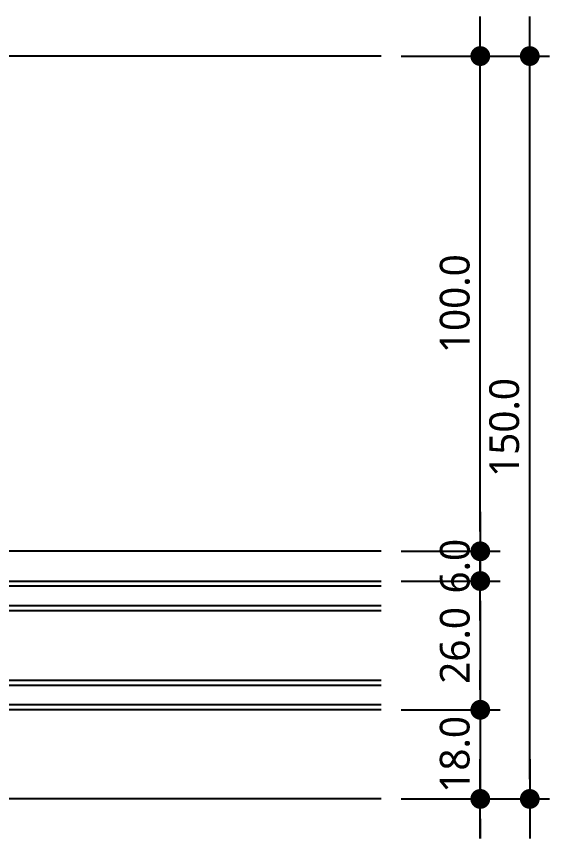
# Model space of a CAD drawing. Extents: x 93 to 3288, y 42 to 1146.
# Drawn here: x 894.9 to 1002.6, y 193.6 to 359.6 of the extents above; entities that cross this region are included whole.
import ezdxf

# ---------------------------------------------------------------- set-up
doc = ezdxf.new("R2010")
doc.units = 0
doc.header["$LTSCALE"] = 200
doc.header["$MEASUREMENT"] = 0
doc.header["$PDMODE"] = 3
doc.header["$PDSIZE"] = -1
doc.linetypes.add('PHANTOM', pattern=[25, 20, -1, 1, -1, 1, -1])
doc.layers.get('0').update_dxf_attribs({"linetype": 'CONTINUOUS'})
doc.layers.get('Defpoints').update_dxf_attribs({"color": 137, "linetype": 'CONTINUOUS'})
for name, color, linetype in [('A-ELE', 60, 'CONTINUOUS'), ('A-HAT', 1, 'CONTINUOUS'), ('DIM', 7, 'CONTINUOUS'), ('Glass', 4, 'CONTINUOUS'), ('SEALANT', 1, 'CONTINUOUS'), ('감봉', 4, 'CONTINUOUS')]:
    doc.layers.add(name, color=color, linetype=linetype)
doc.styles.add('맑은고딕', font='malgun.ttf')
doc.dimstyles.new('GAUN-4', dxfattribs={"dimscale": 4, "dimtxt": 1.5, "dimasz": 1, "dimexe": 1, "dimexo": 1, "dimgap": 0.5, "dimtad": 1, "dimdec": 1, "dimzin": 1, "dimdsep": 46, "dimlunit": 6, "dimtxsty": '맑은고딕', "dimblk": 'CJDOT', "dimcen": 0.09, "dimdle": 1, "dimclrd": 256, "dimclre": 256, "dimclrt": 3, "dimadec": 0, "dimazin": 0, "dimtfac": 1, "dimtdec": 1, "dimtix": 1, "dimtmove": 2, "dimatfit": 3, "dimfxl": 1, "dimtolj": 1, "dimtzin": 1, "dimarcsym": 0})

# ---------------------------------------------------------------- blocks, each defined once
blk = doc.blocks.new('CJDOT')
blk.add_line((-2, -2.7e-15), (2, 2.7e-15))
at = {"const_width": 0.5}
blk.add_lwpolyline([(-0.25, 0, 1), (0.25, 0, 1)], format="xyb", close=True, dxfattribs=at)
blk = doc.blocks.new('*D129')
at = {"layer": 'Defpoints', "color": 0, "transparency": 16777216}
for p in [(968.5960613963157, 245.5825390849022, -1.58623138670637e-09), (968.5960613963157, 219.5825390849022, -1.58623138670637e-09), (988.596062968853, 219.5825390849022, -1.58623119999998e-09)]:
    blk.add_point(p, dxfattribs=at)
at = {"layer": 'DIM', "lineweight": -2, "transparency": 16777216}
for p, q in [((972.5960613963157, 245.5825390849022, -1.58623119999998e-09), (992.596062968853, 245.5825390849022, -1.58623119999998e-09)), ((988.596062968853, 241.5825390849022, -1.58623119999998e-09), (988.596062968853, 223.5825390849022, -1.58623119999998e-09)), ((972.5960613963157, 219.5825390849022, -1.58623119999998e-09), (992.596062968853, 219.5825390849022, -1.58623119999998e-09))]:
    blk.add_line(p, q, dxfattribs=at)
at = {"layer": 'DIM', "lineweight": -2, "transparency": 16777216, "xscale": 4, "yscale": 4, "zscale": 4}
for p, rotation in [((988.596062968853, 245.5825390849022, -1.58623119999998e-09), 90), ((988.596062968853, 219.5825390849022, -1.58623119999998e-09), 270)]:
    blk.add_blockref('CJDOT', p, dxfattribs=dict(at, rotation=rotation))
at = {"layer": 'DIM', "color": 3, "transparency": 16777216, "insert": (983.4961988384182, 232.5825390849024, -1.58623119999998e-09), "char_height": 6, "attachment_point": 5, "rotation": 90, "style": '맑은고딕'}
blk.add_mtext('\\A1;26.0', dxfattribs=at)
blk = doc.blocks.new('*D130')
at = {"layer": 'Defpoints', "color": 0, "transparency": 16777216}
for p in [(968.5960629910128, 219.5825390849022, -1.58623138670637e-09), (968.5960629910128, 201.5825244165208, -1.58623119999998e-09), (988.5960629688311, 201.5825244165208, -1.58623119999998e-09)]:
    blk.add_point(p, dxfattribs=at)
at = {"layer": 'DIM', "lineweight": -2, "transparency": 16777216}
for p, q in [((988.5960629688311, 223.5825390849022, -1.58623119999998e-09), (988.5960629688311, 227.5825390849022, -1.58623119999998e-09)), ((972.5960629910128, 219.5825390849022, -1.58623119999998e-09), (992.5960629688311, 219.5825390849022, -1.58623119999998e-09)), ((988.5960629688311, 219.5825390849022, -1.58623119999998e-09), (988.5960629688311, 201.5825244165208, -1.58623119999998e-09)), ((972.5960629910128, 201.5825244165208, -1.58623119999998e-09), (992.5960629688311, 201.5825244165208, -1.58623119999998e-09)), ((988.5960629688311, 197.5825244165208, -1.58623119999998e-09), (988.5960629688311, 193.5825244165208, -1.58623119999998e-09))]:
    blk.add_line(p, q, dxfattribs=at)
at = {"layer": 'DIM', "lineweight": -2, "transparency": 16777216, "xscale": 4, "yscale": 4, "zscale": 4}
for p, rotation in [((988.5960629688311, 219.5825390849022, -1.58623119999998e-09), 270), ((988.5960629688311, 201.5825244165208, -1.58623119999998e-09), 90)]:
    blk.add_blockref('CJDOT', p, dxfattribs=dict(at, rotation=rotation))
at = {"layer": 'DIM', "color": 3, "transparency": 16777216, "insert": (983.4798944905702, 210.5825317507117, -1.58623119999998e-09), "char_height": 6, "attachment_point": 5, "rotation": 90, "style": '맑은고딕'}
blk.add_mtext('\\A1;18.0', dxfattribs=at)
blk = doc.blocks.new('*D131')
at = {"layer": 'Defpoints', "color": 0, "transparency": 16777216}
for p in [(968.5960629910128, 351.5825244178304, -1.58623119999998e-09), (998.596062969053, 351.5825244178304, -1.58623119999998e-09), (968.5960629910128, 201.5825244159387, -1.58623119999998e-09)]:
    blk.add_point(p, dxfattribs=at)
at = {"layer": 'DIM', "lineweight": -2, "transparency": 16777216}
for p, q in [((972.5960629910128, 351.5825244178304, -1.58623119999998e-09), (1002.596062969053, 351.5825244178304, -1.58623119999998e-09)), ((998.5960629690529, 205.5825244159387, -1.58623119999998e-09), (998.596062969053, 347.5825244178304, -1.58623119999998e-09)), ((972.5960629910128, 201.5825244159387, -1.58623119999998e-09), (1002.596062969053, 201.5825244159387, -1.58623119999998e-09))]:
    blk.add_line(p, q, dxfattribs=at)
at = {"layer": 'DIM', "lineweight": -2, "transparency": 16777216, "xscale": 4, "yscale": 4, "zscale": 4}
for p, rotation in [((998.596062969053, 351.5825244178304, -1.58623119999998e-09), 90), ((998.5960629690529, 201.5825244159387, -1.58623119999998e-09), 270)]:
    blk.add_blockref('CJDOT', p, dxfattribs=dict(at, rotation=rotation))
at = {"layer": 'DIM', "color": 3, "transparency": 16777216, "insert": (993.479894490792, 276.5825244168847, -1.58623119999998e-09), "char_height": 6, "attachment_point": 5, "rotation": 90, "style": '맑은고딕'}
blk.add_mtext('\\A1;150.0', dxfattribs=at)
blk = doc.blocks.new('*U81')
at = {"layer": 'A-HAT'}
h = blk.add_hatch(dxfattribs=at)
h.set_pattern_fill('ANSI37', color=252, scale=0.5, angle=-89.96539274502587, style=0)
h.set_pattern_definition([(315.0346072549742, (0, 0), (1.121853789235368, 1.123209831499995), []), (45.03460725497414, (0, 0), (-1.123209831499995, 1.121853789235368), [])])
h.paths.add_polyline_path([(20, 0, -0.1255625926668611), (6, -2.286171252308122e-10), (5.999999999999998, -9.5), (6.479417419988204, -7.102912899127658, -0.3575107650487465), (7.214852927287444, -6.5), (18.78514707271255, -6.5, -0.3575107650487467), (19.5205825800118, -7.102912899127658), (20, -9.500000000000004)])
at = {"layer": 'Glass', "color": 5, "linetype": 'PHANTOM', "ltscale": 2}
for p, q in [((1, -135.963896695509), (1, 0)), ((5, 0), (5, -135.963896695509)), ((21, -135.963896695509), (21, 0)), ((25, 0), (25, -135.963896695509))]:
    blk.add_line(p, q, dxfattribs=at)
at = {"layer": 'Glass'}
for points in [[(0, -135.9638966955081), (0, 0), (6, 0), (6, -135.9638966955081)], [(20, -135.9638966955081), (20, 0), (26, 0), (26, -135.9638966955081)]]:
    blk.add_lwpolyline(points, dxfattribs=at)
at = {"layer": 'SEALANT'}
blk.add_arc((12.99999999955199, 27.43507481368319), 28.31401296246552, 255.6864951443516, 284.3135048470012, dxfattribs=at)
at = {"layer": '감봉'}
for points in [[(6, -11.75), (6, -9.5), (6.479417419992387, -7.102912899106741, -0.3575107650276474), (7.21485292725265, -6.5), (18.78514707274735, -6.5, -0.3575107650276473), (19.52058258000761, -7.102912899106741), (20, -9.5), (20, -11.75, -0.414213562373095), (19.25, -12.5), (6.75, -12.5, -0.414213562373095)], [(6.5, -11.75), (6.5, -9.549509758129716), (6.969707758165896, -7.200970966368914, -0.3575107650276421), (7.21485292725265, -7), (18.78514707274735, -7, -0.3575107650278094), (19.0302922418341, -7.200970966368914), (19.5, -9.549509758129716), (19.5, -11.75, -0.4142135623730951), (19.25, -12), (6.75, -12, -0.4142135623730951)]]:
    blk.add_lwpolyline(points, format="xyb", close=True, dxfattribs=at)
blk = doc.blocks.new('*D133')
at = {"layer": 'Defpoints', "color": 0, "transparency": 16777216}
for p in [(968.5960613963175, 251.5825244166372, -1.586231361143051e-09), (988.5960629688575, 251.5825244166372, -1.58623138670637e-09), (968.5960613963157, 245.5825390849023, -1.58623138670637e-09)]:
    blk.add_point(p, dxfattribs=at)
at = {"layer": 'DIM', "lineweight": -2, "transparency": 16777216}
for p, q in [((988.5960629688575, 255.5825244166372, -1.58623138670637e-09), (988.5960629688576, 259.5825244166372, -1.58623138670637e-09)), ((972.5960613963175, 251.5825244166372, -1.58623138670637e-09), (992.5960629688575, 251.5825244166372, -1.58623138670637e-09)), ((988.5960629688575, 245.5825390849023, -1.58623138670637e-09), (988.5960629688575, 251.5825244166372, -1.58623138670637e-09)), ((972.5960613963157, 245.5825390849023, -1.58623138670637e-09), (992.5960629688575, 245.5825390849023, -1.58623138670637e-09)), ((988.5960629688575, 241.5825390849023, -1.58623138670637e-09), (988.5960629688575, 237.5825390849023, -1.58623138670637e-09))]:
    blk.add_line(p, q, dxfattribs=at)
at = {"layer": 'DIM', "lineweight": -2, "transparency": 16777216, "xscale": 4, "yscale": 4, "zscale": 4}
for p, rotation in [((988.5960629688575, 251.5825244166372, -1.58623138670637e-09), 270), ((988.5960629688575, 245.5825390849023, -1.58623138670637e-09), 90)]:
    blk.add_blockref('CJDOT', p, dxfattribs=dict(at, rotation=rotation))
at = {"layer": 'DIM', "color": 3, "transparency": 16777216, "insert": (983.4961988384227, 248.5825317507699, -1.58623138670637e-09), "char_height": 6, "attachment_point": 5, "rotation": 90, "style": '맑은고딕'}
blk.add_mtext('\\A1;6.0', dxfattribs=at)
blk = doc.blocks.new('*D134')
at = {"layer": 'Defpoints', "color": 0, "transparency": 16777216}
for p in [(968.5960629910128, 351.5825244178304, -1.586231174436661e-09), (988.5960629688457, 351.5825244178304, -1.58623138670637e-09), (968.5960613963157, 251.5825244166372, -1.586231361143051e-09)]:
    blk.add_point(p, dxfattribs=at)
at = {"layer": 'DIM', "lineweight": -2, "transparency": 16777216}
for p, q in [((972.5960629910128, 351.5825244178304, -1.58623138670637e-09), (992.5960629688457, 351.5825244178304, -1.58623138670637e-09)), ((988.5960629688456, 255.5825244166372, -1.58623138670637e-09), (988.5960629688457, 347.5825244178304, -1.58623138670637e-09)), ((972.5960613963157, 251.5825244166372, -1.58623138670637e-09), (992.5960629688456, 251.5825244166372, -1.58623138670637e-09))]:
    blk.add_line(p, q, dxfattribs=at)
at = {"layer": 'DIM', "lineweight": -2, "transparency": 16777216, "xscale": 4, "yscale": 4, "zscale": 4}
for p, rotation in [((988.5960629688457, 351.5825244178304, -1.58623138670637e-09), 90), ((988.5960629688456, 251.5825244166372, -1.58623138670637e-09), 270)]:
    blk.add_blockref('CJDOT', p, dxfattribs=dict(at, rotation=rotation))
at = {"layer": 'DIM', "color": 3, "transparency": 16777216, "insert": (983.4798944905847, 301.582524417234, -1.58623138670637e-09), "char_height": 6, "attachment_point": 5, "rotation": 90, "style": '맑은고딕'}
blk.add_mtext('\\A1;100.0', dxfattribs=at)

msp = doc.modelspace()

# ---------------------------------------------------------------- linework, layer by layer
at = {"layer": 'A-ELE'}
for p, q in [((968.5960613963157, 351.5825244178195, -1.58623119999998e-09), (855.1351968462964, 351.5825244178195, -1.58623119999998e-09)), ((968.5960629910128, 351.5825244178304, -1.58623119999998e-09), (855.1351984409935, 351.5825244178304, -1.58623119999998e-09)), ((968.5960629888227, 351.5825244181069, -1.58623119999998e-09), (855.1351984388034, 351.5825244181069, -1.58623119999998e-09)), ((968.5960613963157, 251.5825244166372, -1.586231361143051e-09), (855.1351984381522, 251.5825244166372, -1.58623119999998e-09)), ((968.5960613963157, 201.5825244186017, -1.58623119999998e-09), (817.2352686635654, 201.5825244186053, -1.58623119999998e-09))]:
    msp.add_line(p, q, dxfattribs=at)

# ---------------------------------------------------------------- block references
at = {"rotation": 90.00000000000001}
msp.add_blockref('*U81', (832.6321647008076, 219.5825390849022, -1.58623138670637e-09), dxfattribs=at)

# ---------------------------------------------------------------- dimensions: what is measured, and where the dimension line sits
at = {"layer": 'DIM'}
for base, p1, p2, picture, middle in [((988.5960629688457, 351.5825244178304, -1.58623138670637e-09), (968.5960613963157, 251.5825244166372, -1.586231361143051e-09), (968.5960629910128, 351.5825244178304, -1.586231174436661e-09), '*D134', (983.4798944905847, 301.582524417234, -1.58623138670637e-09)), ((998.596062969053, 351.5825244178304, -1.58623119999998e-09), (968.5960629910128, 201.5825244159387, -1.58623119999998e-09), (968.5960629910128, 351.5825244178304, -1.58623119999998e-09), '*D131', (993.479894490792, 276.5825244168847, -1.58623119999998e-09)), ((988.5960629688575, 251.5825244166372, -1.58623138670637e-09), (968.5960613963157, 245.5825390849023, -1.58623138670637e-09), (968.5960613963175, 251.5825244166372, -1.586231361143051e-09), '*D133', (983.4961988384227, 248.5825317507699, -1.58623138670637e-09)), ((988.596062968853, 219.5825390849022, -1.58623119999998e-09), (968.5960613963157, 245.5825390849022, -1.58623138670637e-09), (968.5960613963157, 219.5825390849022, -1.58623138670637e-09), '*D129', (983.4961988384182, 232.5825390849024, -1.58623119999998e-09)), ((988.5960629688311, 201.5825244165208, -1.58623119999998e-09), (968.5960629910128, 219.5825390849022, -1.58623138670637e-09), (968.5960629910128, 201.5825244165208, -1.58623119999998e-09), '*D130', (983.4798944905702, 210.5825317507117, -1.58623119999998e-09))]:
    dim = msp.add_linear_dim(base=base, p1=p1, p2=p2, angle=90, dimstyle='GAUN-4', dxfattribs=at)
    dim.commit()
    dim.dimension.update_dxf_attribs({"geometry": picture, "text_midpoint": middle})

doc.saveas('drawing.dxf')
